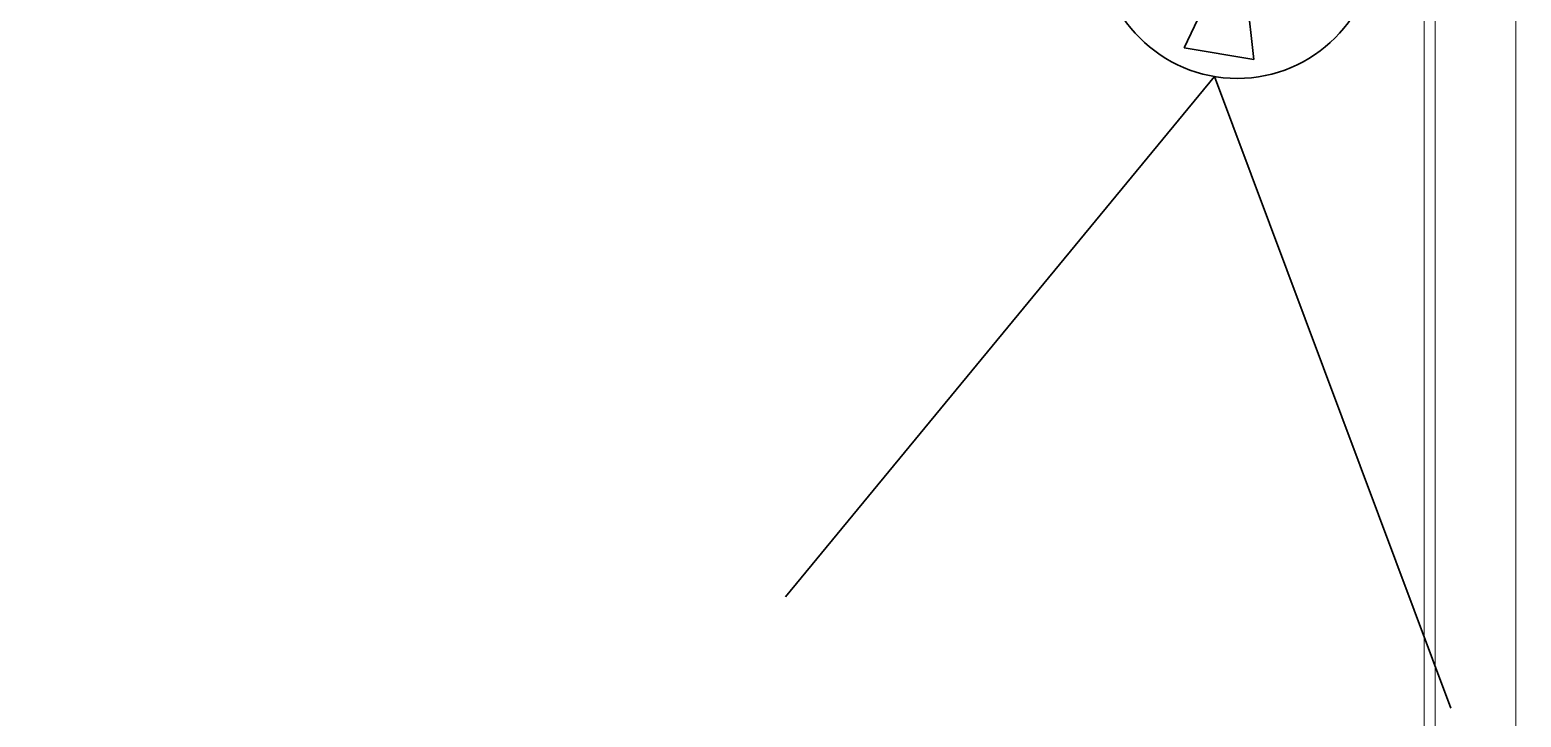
# Model space of a CAD drawing. Extents: x -1073 to 35213, y -1180 to 6950.
# Drawn here: x 10399.8 to 10676.8, y 821.1 to 948.8 of the extents above; entities that cross this region are included whole.
import ezdxf

# ---------------------------------------------------------------- set-up
doc = ezdxf.new("R2010")
doc.units = 0
doc.header["$LTSCALE"] = 25
for name, color, linetype, lineweight in [('00', 9, 'Continuous', 9), ('14', 9, 'Continuous', 9), ('E-DAHİLİ DOME KAMERA', 7, 'Continuous', 30), ('E-DAHİLİ KAMERA', 7, 'Continuous', 30)]:
    doc.layers.add(name, color=color, linetype=linetype, lineweight=lineweight)

# ---------------------------------------------------------------- blocks, each defined once
blk = doc.blocks.new('100_DAHİLİ DOME KAMERA')
at = {"layer": 'E-DAHİLİ DOME KAMERA', "color": 4}
for p, q in [((-1.936, 0.715), (-1.936, -0.689)), ((0.82, 0.715), (-1.936, 0.715)), ((0.82, -0.689), (0.82, 0.715)), ((0.82, 0.294), (2.131, 0.668)), ((2.131, 0.668), (2.131, -0.643)), ((0.82, -0.268), (2.131, -0.643)), ((-1.936, -0.689), (0.82, -0.689))]:
    blk.add_line(p, q, dxfattribs=at)
at = {"layer": 'E-DAHİLİ DOME KAMERA', "color": 4, "linetype": 'Continuous'}
blk.add_circle((0, 0), 2.566, dxfattribs=at)
at = {"layer": 'E-DAHİLİ KAMERA', "color": 4}
for q in [(13.416, 6.264), (13.416, -6.264)]:
    blk.add_line((2.566, 0), q, dxfattribs=at)

msp = doc.modelspace()

# ---------------------------------------------------------------- linework, layer by layer
at = {"layer": '00'}
msp.add_lwpolyline([(10645.84, 757.5), (10660.84, 757.5), (10660.84, 1012.5), (10675.84, 1012.5), (10675.84, 392.5), (10660.84, 392.5), (10660.84, 742.5), (10645.84, 742.5), (10645.84, 757.5), (10660.84, 757.5)], dxfattribs=at)
at = {"layer": '14'}
msp.add_lwpolyline([(10397.84, 334.5), (10593.84, 334.5), (10593.84, 394.5), (10658.84, 394.5), (10658.84, 740.5), (10643.84, 740.5), (10643.84, 759.5), (10658.84, 759.5), (10658.84, 1010.5)], dxfattribs=at)

# ---------------------------------------------------------------- block references
at = {"layer": 'E-DAHİLİ DOME KAMERA', "xscale": 10, "yscale": 10, "zscale": 10, "rotation": 260.498330826894}
msp.add_blockref('100_DAHİLİ DOME KAMERA', (10624.12, 965.41), dxfattribs=at)

doc.saveas('drawing.dxf')
